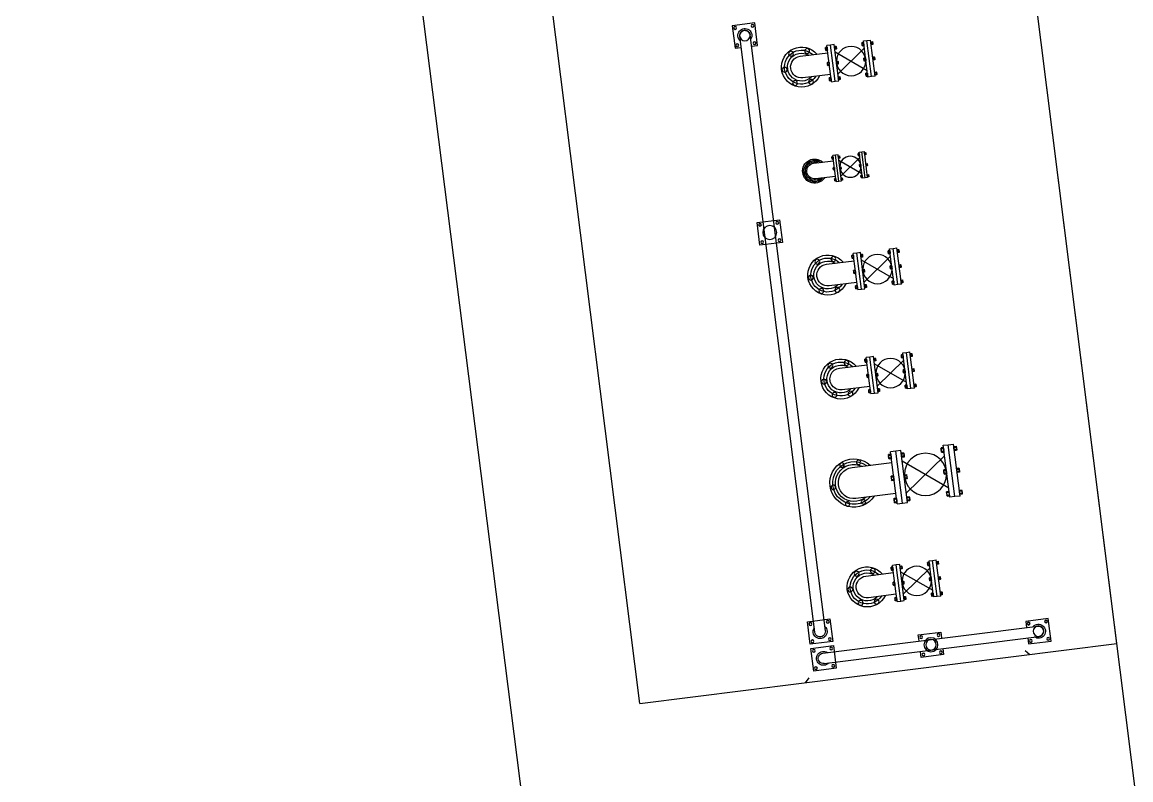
# Model space of a CAD drawing. Header units: inches. Extents: x 2621776591 to 2623670951, y 363331607 to 364354604.
# Drawn here: x 2622153964 to 2622160310, y 364131954 to 364136292 of the extents above; entities that cross this region are included whole.
import ezdxf

# ---------------------------------------------------------------- set-up
doc = ezdxf.new("R2010")
doc.units = ezdxf.units.IN
doc.header["$MEASUREMENT"] = 0
doc.linetypes.add('BORDERX2', pattern=[3.5, 1, -0.5, 1, -0.5, 0, -0.5])
doc.layers.add('CRANE', color=7, linetype='Continuous', true_color=0x7f3f7f)
for name, color, linetype in [('ISLAND', 7, 'Continuous'), ('PIER', 7, 'Continuous'), ('TEXT2', 1, 'Continuous')]:
    doc.layers.add(name, color=color, linetype=linetype)

# ---------------------------------------------------------------- blocks, each defined once
blk = doc.blocks.new('SERVICE ISLAND PLINTH')
at = {"layer": 'ISLAND'}
for p, q in [((0, 0), (0, 2.751)), ((7.3, 2.75), (0, 2.75)), ((0.0608, 2.38), (0.1908, 2.38)), ((0.0608, 2.25), (0.0608, 2.38)), ((0.1908, 2.38), (0.1908, 2.25)), ((0.0958, 1.075), (0.0958, 2.315)), ((0.1558, 1.075), (0.1558, 2.315)), ((0.025, 2.225), (0, 2.25)), ((0.0958, 2.25), (0.0608, 2.25)), ((0.1908, 2.25), (0.1558, 2.25)), ((0.9587, 1.9799), (0.9587, 1.9672)), ((0.9805, 1.9809), (0.9617, 1.9809)), ((0.9835, 1.9672), (0.9835, 1.9799)), ((1.0853, 1.98), (1.0853, 1.9673)), ((1.107, 1.981), (1.0882, 1.981)), ((1.1101, 1.9673), (1.1101, 1.98)), ((1.2116, 1.9799), (1.2116, 1.9672)), ((1.2334, 1.9809), (1.2146, 1.9809)), ((1.2364, 1.9672), (1.2364, 1.9799)), ((0.95, 1.9665), (1.25, 1.9665)), ((0.95, 1.9665), (0.95, 1.9367)), ((0.95, 1.9367), (1.25, 1.9367)), ((0.95, 1.9367), (0.95, 1.9069)), ((0.95, 1.9069), (1.25, 1.9069)), ((0.9587, 1.8934), (0.9587, 1.9061)), ((0.9835, 1.9061), (0.9835, 1.8934)), ((1.0853, 1.8934), (1.0853, 1.9061)), ((1.1101, 1.9061), (1.1101, 1.8934)), ((1.2116, 1.8934), (1.2116, 1.9061)), ((1.2364, 1.9061), (1.2364, 1.8934)), ((1.25, 1.9367), (1.25, 1.9665)), ((1.25, 1.9069), (1.25, 1.9367)), ((0.9805, 1.8924), (0.9617, 1.8924)), ((1.107, 1.8924), (1.0882, 1.8924)), ((1.2334, 1.8924), (1.2146, 1.8924)), ((0.3958, 1.7854), (0.6042, 1.7854)), ((0.3958, 1.7854), (0.3958, 1.7647)), ((0.4019, 1.7948), (0.4019, 1.7859)), ((0.417, 1.7955), (0.4039, 1.7955)), ((0.4191, 1.7859), (0.4191, 1.7948)), ((0.4898, 1.7948), (0.4898, 1.786)), ((0.5049, 1.7955), (0.4918, 1.7955)), ((0.507, 1.786), (0.507, 1.7948)), ((0.5775, 1.7948), (0.5775, 1.7859)), ((0.5926, 1.7955), (0.5796, 1.7955)), ((0.5948, 1.7859), (0.5948, 1.7948)), ((0.6042, 1.7647), (0.6042, 1.7854)), ((1.5958, 1.7854), (1.8042, 1.7854)), ((1.5958, 1.7854), (1.5958, 1.7647)), ((1.6019, 1.7948), (1.6019, 1.7859)), ((1.617, 1.7955), (1.6039, 1.7955)), ((1.6191, 1.7859), (1.6191, 1.7948)), ((1.6898, 1.7948), (1.6898, 1.786)), ((1.7049, 1.7955), (1.6918, 1.7955)), ((1.707, 1.786), (1.707, 1.7948)), ((1.7775, 1.7948), (1.7775, 1.7859)), ((1.7926, 1.7955), (1.7796, 1.7955)), ((1.7948, 1.7859), (1.7948, 1.7948)), ((1.8042, 1.7647), (1.8042, 1.7854)), ((2.1958, 1.7854), (2.4042, 1.7854)), ((2.1958, 1.7854), (2.1958, 1.7647)), ((2.2019, 1.7948), (2.2019, 1.7859)), ((2.217, 1.7955), (2.2039, 1.7955)), ((2.2191, 1.7859), (2.2191, 1.7948)), ((2.2898, 1.7948), (2.2898, 1.786)), ((2.3049, 1.7955), (2.2918, 1.7955)), ((2.307, 1.786), (2.307, 1.7948)), ((2.3775, 1.7948), (2.3775, 1.7859)), ((2.3926, 1.7955), (2.3796, 1.7955)), ((2.3948, 1.7859), (2.3948, 1.7948)), ((2.4042, 1.7647), (2.4042, 1.7854)), ((3.3958, 1.7854), (3.6042, 1.7854)), ((3.3958, 1.7854), (3.3958, 1.7647)), ((3.4019, 1.7948), (3.4019, 1.7859)), ((3.417, 1.7955), (3.4039, 1.7955)), ((3.4191, 1.7859), (3.4191, 1.7948)), ((3.4898, 1.7948), (3.4898, 1.786)), ((3.5049, 1.7955), (3.4918, 1.7955)), ((3.507, 1.786), (3.507, 1.7948)), ((3.5775, 1.7948), (3.5775, 1.7859)), ((3.5926, 1.7955), (3.5796, 1.7955)), ((3.5948, 1.7859), (3.5948, 1.7948)), ((3.6042, 1.7647), (3.6042, 1.7854)), ((0.0958, 1.76), (0.0608, 1.76)), ((0.0608, 1.76), (0.0608, 1.63)), ((0.1908, 1.76), (0.1558, 1.76)), ((0.1908, 1.63), (0.1908, 1.76)), ((0.3958, 1.7647), (0.6042, 1.7647)), ((0.3958, 1.7647), (0.3958, 1.744)), ((0.3958, 1.744), (0.6042, 1.744)), ((0.4019, 1.7347), (0.4019, 1.7435)), ((0.417, 1.734), (0.4039, 1.734)), ((0.4191, 1.7435), (0.4191, 1.7347)), ((0.4898, 1.7347), (0.4898, 1.7435)), ((0.5049, 1.734), (0.4918, 1.734)), ((0.507, 1.7435), (0.507, 1.7347)), ((0.5775, 1.7347), (0.5775, 1.7435)), ((0.5926, 1.734), (0.5796, 1.734)), ((0.5948, 1.7435), (0.5948, 1.7347)), ((0.6042, 1.744), (0.6042, 1.7647)), ((1.5958, 1.7647), (1.8042, 1.7647)), ((1.5958, 1.7647), (1.5958, 1.744)), ((1.5958, 1.744), (1.8042, 1.744)), ((1.6019, 1.7347), (1.6019, 1.7435)), ((1.617, 1.734), (1.6039, 1.734)), ((1.6191, 1.7435), (1.6191, 1.7347)), ((1.6898, 1.7347), (1.6898, 1.7435)), ((1.7049, 1.734), (1.6918, 1.734)), ((1.707, 1.7435), (1.707, 1.7347)), ((1.7775, 1.7347), (1.7775, 1.7435)), ((1.7926, 1.734), (1.7796, 1.734)), ((1.7948, 1.7435), (1.7948, 1.7347)), ((1.8042, 1.744), (1.8042, 1.7647)), ((2.1958, 1.7647), (2.4042, 1.7647)), ((2.1958, 1.7647), (2.1958, 1.744)), ((2.1958, 1.744), (2.4042, 1.744)), ((2.2019, 1.7347), (2.2019, 1.7435)), ((2.217, 1.734), (2.2039, 1.734)), ((2.2191, 1.7435), (2.2191, 1.7347)), ((2.2898, 1.7347), (2.2898, 1.7435)), ((2.3049, 1.734), (2.2918, 1.734)), ((2.307, 1.7435), (2.307, 1.7347)), ((2.3775, 1.7347), (2.3775, 1.7435)), ((2.3926, 1.734), (2.3796, 1.734)), ((2.3948, 1.7435), (2.3948, 1.7347)), ((2.4042, 1.744), (2.4042, 1.7647)), ((3.3958, 1.7647), (3.6042, 1.7647)), ((3.3958, 1.7647), (3.3958, 1.744)), ((3.3958, 1.744), (3.6042, 1.744)), ((3.4019, 1.7347), (3.4019, 1.7435)), ((3.417, 1.734), (3.4039, 1.734)), ((3.4191, 1.7435), (3.4191, 1.7347)), ((3.4898, 1.7347), (3.4898, 1.7435)), ((3.5049, 1.734), (3.4918, 1.734)), ((3.507, 1.7435), (3.507, 1.7347)), ((3.5775, 1.7347), (3.5775, 1.7435)), ((3.5926, 1.734), (3.5796, 1.734)), ((3.5948, 1.7435), (3.5948, 1.7347)), ((3.6042, 1.744), (3.6042, 1.7647)), ((0.95, 1.6638), (1.25, 1.6638)), ((0.95, 1.634), (0.95, 1.6638)), ((0.9587, 1.6772), (0.9587, 1.6645)), ((0.9805, 1.6782), (0.9617, 1.6782)), ((0.9835, 1.6645), (0.9835, 1.6772)), ((1.0853, 1.6773), (1.0853, 1.6645)), ((1.107, 1.6783), (1.0882, 1.6783)), ((1.1101, 1.6645), (1.1101, 1.6773)), ((1.2116, 1.6772), (1.2116, 1.6645)), ((1.2334, 1.6782), (1.2146, 1.6782)), ((1.2364, 1.6645), (1.2364, 1.6772)), ((1.25, 1.6638), (1.25, 1.634)), ((2.825, 1.6702), (2.975, 1.6702)), ((2.825, 1.6702), (2.825, 1.6553)), ((2.825, 1.6553), (2.975, 1.6553)), ((2.825, 1.6553), (2.825, 1.6404)), ((2.8293, 1.6769), (2.8293, 1.6706)), ((2.8402, 1.6775), (2.8308, 1.6775)), ((2.8417, 1.6706), (2.8417, 1.6769)), ((2.8926, 1.677), (2.8926, 1.6706)), ((2.9035, 1.6775), (2.8941, 1.6775)), ((2.905, 1.6706), (2.905, 1.677)), ((2.9558, 1.6769), (2.9558, 1.6706)), ((2.9667, 1.6775), (2.9573, 1.6775)), ((2.9682, 1.6706), (2.9682, 1.6769)), ((2.975, 1.6553), (2.975, 1.6702)), ((2.975, 1.6404), (2.975, 1.6553)), ((0.0608, 1.63), (0.0958, 1.63)), ((0.1558, 1.63), (0.1908, 1.63)), ((0.95, 1.634), (1.25, 1.634)), ((0.95, 1.6041), (0.95, 1.634)), ((0.95, 1.6041), (1.25, 1.6041)), ((0.9587, 1.5903), (0.9587, 1.603)), ((0.9805, 1.5893), (0.9617, 1.5893)), ((0.9835, 1.603), (0.9835, 1.5903)), ((1.0866, 1.5903), (1.0866, 1.603)), ((1.1084, 1.5893), (1.0896, 1.5893)), ((1.1115, 1.603), (1.1115, 1.5903)), ((1.2116, 1.5903), (1.2116, 1.603)), ((1.2334, 1.5893), (1.2146, 1.5893)), ((1.2364, 1.603), (1.2364, 1.5903)), ((1.25, 1.634), (1.25, 1.6041)), ((2.825, 1.6404), (2.975, 1.6404)), ((2.8293, 1.6337), (2.8293, 1.64)), ((2.8402, 1.6332), (2.8308, 1.6332)), ((2.8417, 1.64), (2.8417, 1.6337)), ((2.8926, 1.6337), (2.8926, 1.64)), ((2.9035, 1.6332), (2.8941, 1.6332)), ((2.905, 1.64), (2.905, 1.6337)), ((2.9558, 1.6337), (2.9558, 1.64)), ((2.9667, 1.6332), (2.9573, 1.6332)), ((2.9682, 1.64), (2.9682, 1.6337)), ((0.3958, 1.5752), (0.6042, 1.5752)), ((0.3958, 1.5545), (0.3958, 1.5752)), ((0.3958, 1.5545), (0.6042, 1.5545)), ((0.3958, 1.5338), (0.3958, 1.5545)), ((0.3958, 1.5338), (0.6042, 1.5338)), ((0.4019, 1.5846), (0.4019, 1.5757)), ((0.4019, 1.5242), (0.4019, 1.533)), ((0.417, 1.5853), (0.4039, 1.5853)), ((0.417, 1.5235), (0.4039, 1.5235)), ((0.4191, 1.5757), (0.4191, 1.5846)), ((0.4191, 1.533), (0.4191, 1.5242)), ((0.4898, 1.5846), (0.4898, 1.5758)), ((0.4907, 1.5242), (0.4907, 1.533)), ((0.5049, 1.5853), (0.4918, 1.5853)), ((0.5058, 1.5235), (0.4928, 1.5235)), ((0.507, 1.5758), (0.507, 1.5846)), ((0.508, 1.533), (0.508, 1.5242)), ((0.5775, 1.5846), (0.5775, 1.5757)), ((0.5775, 1.5242), (0.5775, 1.533)), ((0.5926, 1.5853), (0.5796, 1.5853)), ((0.5926, 1.5235), (0.5796, 1.5235)), ((0.5948, 1.5757), (0.5948, 1.5846)), ((0.5948, 1.533), (0.5948, 1.5242)), ((0.6042, 1.5752), (0.6042, 1.5545)), ((0.6042, 1.5545), (0.6042, 1.5338)), ((1.5958, 1.5752), (1.8042, 1.5752)), ((1.5958, 1.5545), (1.5958, 1.5752)), ((1.5958, 1.5545), (1.8042, 1.5545)), ((1.5958, 1.5338), (1.5958, 1.5545)), ((1.5958, 1.5338), (1.8042, 1.5338)), ((1.6019, 1.5846), (1.6019, 1.5757)), ((1.6019, 1.5242), (1.6019, 1.533)), ((1.617, 1.5853), (1.6039, 1.5853)), ((1.617, 1.5235), (1.6039, 1.5235)), ((1.6191, 1.5757), (1.6191, 1.5846)), ((1.6191, 1.533), (1.6191, 1.5242)), ((1.6898, 1.5846), (1.6898, 1.5758)), ((1.6907, 1.5242), (1.6907, 1.533)), ((1.7049, 1.5853), (1.6918, 1.5853)), ((1.7058, 1.5235), (1.6928, 1.5235)), ((1.707, 1.5758), (1.707, 1.5846)), ((1.708, 1.533), (1.708, 1.5242)), ((1.7775, 1.5846), (1.7775, 1.5757)), ((1.7775, 1.5242), (1.7775, 1.533)), ((1.7926, 1.5853), (1.7796, 1.5853)), ((1.7926, 1.5235), (1.7796, 1.5235)), ((1.7948, 1.5757), (1.7948, 1.5846)), ((1.7948, 1.533), (1.7948, 1.5242)), ((1.8042, 1.5752), (1.8042, 1.5545)), ((1.8042, 1.5545), (1.8042, 1.5338)), ((2.1958, 1.5752), (2.4042, 1.5752)), ((2.1958, 1.5545), (2.1958, 1.5752)), ((2.1958, 1.5545), (2.4042, 1.5545)), ((2.1958, 1.5338), (2.1958, 1.5545)), ((2.1958, 1.5338), (2.4042, 1.5338)), ((2.2019, 1.5846), (2.2019, 1.5757)), ((2.2019, 1.5242), (2.2019, 1.533)), ((2.217, 1.5853), (2.2039, 1.5853)), ((2.217, 1.5235), (2.2039, 1.5235)), ((2.2191, 1.5757), (2.2191, 1.5846)), ((2.2191, 1.533), (2.2191, 1.5242)), ((2.2898, 1.5846), (2.2898, 1.5758)), ((2.2907, 1.5242), (2.2907, 1.533)), ((2.3049, 1.5853), (2.2918, 1.5853)), ((2.3058, 1.5235), (2.2928, 1.5235)), ((2.307, 1.5758), (2.307, 1.5846)), ((2.308, 1.533), (2.308, 1.5242)), ((2.3775, 1.5846), (2.3775, 1.5757)), ((2.3775, 1.5242), (2.3775, 1.533)), ((2.3926, 1.5853), (2.3796, 1.5853)), ((2.3926, 1.5235), (2.3796, 1.5235)), ((2.3948, 1.5757), (2.3948, 1.5846)), ((2.3948, 1.533), (2.3948, 1.5242)), ((2.4042, 1.5752), (2.4042, 1.5545)), ((2.4042, 1.5545), (2.4042, 1.5338)), ((2.8293, 1.5256), (2.8293, 1.5192)), ((2.8402, 1.5261), (2.8308, 1.5261)), ((2.8417, 1.5192), (2.8417, 1.5256)), ((2.8926, 1.5256), (2.8926, 1.5193)), ((2.9035, 1.5261), (2.8941, 1.5261)), ((2.905, 1.5193), (2.905, 1.5256)), ((2.9558, 1.5256), (2.9558, 1.5192)), ((2.9667, 1.5261), (2.9573, 1.5261)), ((2.9682, 1.5192), (2.9682, 1.5256)), ((3.3958, 1.5752), (3.6042, 1.5752)), ((3.3958, 1.5545), (3.3958, 1.5752)), ((3.3958, 1.5545), (3.6042, 1.5545)), ((3.3958, 1.5338), (3.3958, 1.5545)), ((3.3958, 1.5338), (3.6042, 1.5338)), ((3.4019, 1.5846), (3.4019, 1.5757)), ((3.4019, 1.5242), (3.4019, 1.533)), ((3.417, 1.5853), (3.4039, 1.5853)), ((3.417, 1.5235), (3.4039, 1.5235)), ((3.4191, 1.5757), (3.4191, 1.5846)), ((3.4191, 1.533), (3.4191, 1.5242)), ((3.4898, 1.5846), (3.4898, 1.5758)), ((3.4907, 1.5242), (3.4907, 1.533)), ((3.5049, 1.5853), (3.4918, 1.5853)), ((3.5058, 1.5235), (3.4928, 1.5235)), ((3.507, 1.5758), (3.507, 1.5846)), ((3.508, 1.533), (3.508, 1.5242)), ((3.5775, 1.5846), (3.5775, 1.5757)), ((3.5775, 1.5242), (3.5775, 1.533)), ((3.5926, 1.5853), (3.5796, 1.5853)), ((3.5926, 1.5235), (3.5796, 1.5235)), ((3.5948, 1.5757), (3.5948, 1.5846)), ((3.5948, 1.533), (3.5948, 1.5242)), ((3.6042, 1.5752), (3.6042, 1.5545)), ((3.6042, 1.5545), (3.6042, 1.5338)), ((2.825, 1.5189), (2.975, 1.5189)), ((2.825, 1.504), (2.825, 1.5189)), ((2.825, 1.504), (2.975, 1.504)), ((2.825, 1.489), (2.825, 1.504)), ((2.825, 1.489), (2.975, 1.489)), ((2.8293, 1.4821), (2.8293, 1.4885)), ((2.8402, 1.4816), (2.8308, 1.4816)), ((2.8417, 1.4885), (2.8417, 1.4821)), ((2.8933, 1.4821), (2.8933, 1.4885)), ((2.9042, 1.4816), (2.8948, 1.4816)), ((2.9057, 1.4885), (2.9057, 1.4821)), ((2.9558, 1.4821), (2.9558, 1.4885)), ((2.9667, 1.4816), (2.9573, 1.4816)), ((2.9682, 1.4885), (2.9682, 1.4821)), ((2.975, 1.5189), (2.975, 1.504)), ((2.975, 1.504), (2.975, 1.489)), ((0.1908, 1.14), (0.0608, 1.14)), ((0.0608, 1.14), (0.0608, 1.01)), ((0.1908, 1.01), (0.1908, 1.14)), ((0.215, 1.14), (0.215, 1.01)), ((0.345, 1.14), (0.215, 1.14)), ((0.28, 1.105), (3.72, 1.105)), ((0.345, 1.01), (0.345, 1.14)), ((2.5183, 1.14), (2.5183, 1.01)), ((2.6483, 1.14), (2.5183, 1.14)), ((2.6483, 1.01), (2.6483, 1.14)), ((3.655, 1.105), (3.655, 1.14)), ((3.655, 1.14), (3.785, 1.14)), ((3.785, 1.14), (3.785, 1.01)), ((0.28, 1.045), (3.72, 1.045)), ((3.655, 1.01), (3.655, 1.045)), ((0.025, 0.9777), (0, 0.9527)), ((0.0608, 1.01), (0.1908, 1.01)), ((0.215, 1.01), (0.345, 1.01)), ((2.5183, 1.01), (2.6483, 1.01)), ((3.785, 1.01), (3.655, 1.01)), ((0, 0), (5.15, 0))]:
    blk.add_line(p, q, dxfattribs=at)
for points in [[(0.9646, 1.9799), (0.9646, 1.9672)], [(0.9774, 1.9672), (0.9774, 1.9799)], [(1.0912, 1.98), (1.0912, 1.9673)], [(1.104, 1.9673), (1.104, 1.98)], [(1.2176, 1.9799), (1.2176, 1.9672)], [(1.2304, 1.9672), (1.2304, 1.9799)], [(0.9646, 1.8934), (0.9646, 1.9061)], [(0.9774, 1.9061), (0.9774, 1.8934)], [(1.1903, 1.6636), (1.0053, 1.9082)], [(1.189, 1.9068), (1.0053, 1.6636)], [(1.0912, 1.8934), (1.0912, 1.9061)], [(1.104, 1.9061), (1.104, 1.8934)], [(1.2176, 1.8934), (1.2176, 1.9061)], [(1.2304, 1.9061), (1.2304, 1.8934)], [(0.406, 1.7948), (0.406, 1.7859)], [(0.4149, 1.7859), (0.4149, 1.7948)], [(0.4939, 1.7948), (0.4939, 1.786)], [(0.5028, 1.786), (0.5028, 1.7948)], [(0.5817, 1.7948), (0.5817, 1.7859)], [(0.5905, 1.7859), (0.5905, 1.7948)], [(1.606, 1.7948), (1.606, 1.7859)], [(1.6149, 1.7859), (1.6149, 1.7948)], [(1.6939, 1.7948), (1.6939, 1.786)], [(1.7028, 1.786), (1.7028, 1.7948)], [(1.7817, 1.7948), (1.7817, 1.7859)], [(1.7905, 1.7859), (1.7905, 1.7948)], [(2.206, 1.7948), (2.206, 1.7859)], [(2.2149, 1.7859), (2.2149, 1.7948)], [(2.2939, 1.7948), (2.2939, 1.786)], [(2.3028, 1.786), (2.3028, 1.7948)], [(2.3817, 1.7948), (2.3817, 1.7859)], [(2.3905, 1.7859), (2.3905, 1.7948)], [(3.406, 1.7948), (3.406, 1.7859)], [(3.4149, 1.7859), (3.4149, 1.7948)], [(3.4939, 1.7948), (3.4939, 1.786)], [(3.5028, 1.786), (3.5028, 1.7948)], [(3.5817, 1.7948), (3.5817, 1.7859)], [(3.5905, 1.7859), (3.5905, 1.7948)], [(0.406, 1.7347), (0.406, 1.7435)], [(0.4149, 1.7435), (0.4149, 1.7347)], [(0.5627, 1.5751), (0.4342, 1.7449)], [(0.5618, 1.744), (0.4342, 1.5751)], [(0.4939, 1.7347), (0.4939, 1.7435)], [(0.5028, 1.7435), (0.5028, 1.7347)], [(0.5817, 1.7347), (0.5817, 1.7435)], [(0.5905, 1.7435), (0.5905, 1.7347)], [(1.606, 1.7347), (1.606, 1.7435)], [(1.6149, 1.7435), (1.6149, 1.7347)], [(1.7627, 1.5751), (1.6342, 1.7449)], [(1.7618, 1.744), (1.6342, 1.5751)], [(1.6939, 1.7347), (1.6939, 1.7435)], [(1.7028, 1.7435), (1.7028, 1.7347)], [(1.7817, 1.7347), (1.7817, 1.7435)], [(1.7905, 1.7435), (1.7905, 1.7347)], [(2.206, 1.7347), (2.206, 1.7435)], [(2.2149, 1.7435), (2.2149, 1.7347)], [(2.3627, 1.5751), (2.2342, 1.7449)], [(2.3618, 1.744), (2.2342, 1.5751)], [(2.2939, 1.7347), (2.2939, 1.7435)], [(2.3028, 1.7435), (2.3028, 1.7347)], [(2.3817, 1.7347), (2.3817, 1.7435)], [(2.3905, 1.7435), (2.3905, 1.7347)], [(3.406, 1.7347), (3.406, 1.7435)], [(3.4149, 1.7435), (3.4149, 1.7347)], [(3.5627, 1.5751), (3.4342, 1.7449)], [(3.5618, 1.744), (3.4342, 1.5751)], [(3.4939, 1.7347), (3.4939, 1.7435)], [(3.5028, 1.7435), (3.5028, 1.7347)], [(3.5817, 1.7347), (3.5817, 1.7435)], [(3.5905, 1.7435), (3.5905, 1.7347)], [(0.9646, 1.6772), (0.9646, 1.6645)], [(0.9774, 1.6645), (0.9774, 1.6772)], [(1.0912, 1.6773), (1.0912, 1.6645)], [(1.104, 1.6645), (1.104, 1.6773)], [(1.2176, 1.6772), (1.2176, 1.6645)], [(1.2304, 1.6645), (1.2304, 1.6772)], [(2.8323, 1.6769), (2.8323, 1.6706)], [(2.8387, 1.6706), (2.8387, 1.6769)], [(2.8956, 1.677), (2.8956, 1.6706)], [(2.902, 1.6706), (2.902, 1.677)], [(2.9588, 1.6769), (2.9588, 1.6706)], [(2.9652, 1.6706), (2.9652, 1.6769)], [(0.9646, 1.5903), (0.9646, 1.603)], [(0.9774, 1.603), (0.9774, 1.5903)], [(1.0926, 1.5903), (1.0926, 1.603)], [(1.1054, 1.603), (1.1054, 1.5903)], [(1.2176, 1.5903), (1.2176, 1.603)], [(1.2304, 1.603), (1.2304, 1.5903)], [(2.8323, 1.6337), (2.8323, 1.64)], [(2.8387, 1.64), (2.8387, 1.6337)], [(2.9452, 1.5188), (2.8526, 1.6411)], [(2.9445, 1.6404), (2.8526, 1.5188)], [(2.8956, 1.6337), (2.8956, 1.64)], [(2.902, 1.64), (2.902, 1.6337)], [(2.9588, 1.6337), (2.9588, 1.64)], [(2.9652, 1.64), (2.9652, 1.6337)], [(0.406, 1.5846), (0.406, 1.5757)], [(0.406, 1.5242), (0.406, 1.533)], [(0.4149, 1.5757), (0.4149, 1.5846)], [(0.4149, 1.533), (0.4149, 1.5242)], [(0.4939, 1.5846), (0.4939, 1.5758)], [(0.4949, 1.5242), (0.4949, 1.533)], [(0.5028, 1.5758), (0.5028, 1.5846)], [(0.5037, 1.533), (0.5037, 1.5242)], [(0.5817, 1.5846), (0.5817, 1.5757)], [(0.5817, 1.5242), (0.5817, 1.533)], [(0.5905, 1.5757), (0.5905, 1.5846)], [(0.5905, 1.533), (0.5905, 1.5242)], [(1.606, 1.5846), (1.606, 1.5757)], [(1.606, 1.5242), (1.606, 1.533)], [(1.6149, 1.5757), (1.6149, 1.5846)], [(1.6149, 1.533), (1.6149, 1.5242)], [(1.6939, 1.5846), (1.6939, 1.5758)], [(1.6949, 1.5242), (1.6949, 1.533)], [(1.7028, 1.5758), (1.7028, 1.5846)], [(1.7037, 1.533), (1.7037, 1.5242)], [(1.7817, 1.5846), (1.7817, 1.5757)], [(1.7817, 1.5242), (1.7817, 1.533)], [(1.7905, 1.5757), (1.7905, 1.5846)], [(1.7905, 1.533), (1.7905, 1.5242)], [(2.206, 1.5846), (2.206, 1.5757)], [(2.206, 1.5242), (2.206, 1.533)], [(2.2149, 1.5757), (2.2149, 1.5846)], [(2.2149, 1.533), (2.2149, 1.5242)], [(2.2939, 1.5846), (2.2939, 1.5758)], [(2.2949, 1.5242), (2.2949, 1.533)], [(2.3028, 1.5758), (2.3028, 1.5846)], [(2.3037, 1.533), (2.3037, 1.5242)], [(2.3817, 1.5846), (2.3817, 1.5757)], [(2.3817, 1.5242), (2.3817, 1.533)], [(2.3905, 1.5757), (2.3905, 1.5846)], [(2.3905, 1.533), (2.3905, 1.5242)], [(2.8323, 1.5256), (2.8323, 1.5192)], [(2.8387, 1.5192), (2.8387, 1.5256)], [(2.8956, 1.5256), (2.8956, 1.5193)], [(2.902, 1.5193), (2.902, 1.5256)], [(2.9588, 1.5256), (2.9588, 1.5192)], [(2.9652, 1.5192), (2.9652, 1.5256)], [(3.406, 1.5846), (3.406, 1.5757)], [(3.406, 1.5242), (3.406, 1.533)], [(3.4149, 1.5757), (3.4149, 1.5846)], [(3.4149, 1.533), (3.4149, 1.5242)], [(3.4939, 1.5846), (3.4939, 1.5758)], [(3.4949, 1.5242), (3.4949, 1.533)], [(3.5028, 1.5758), (3.5028, 1.5846)], [(3.5037, 1.533), (3.5037, 1.5242)], [(3.5817, 1.5846), (3.5817, 1.5757)], [(3.5817, 1.5242), (3.5817, 1.533)], [(3.5905, 1.5757), (3.5905, 1.5846)], [(3.5905, 1.533), (3.5905, 1.5242)], [(2.8323, 1.4821), (2.8323, 1.4885)], [(2.8387, 1.4885), (2.8387, 1.4821)], [(2.8963, 1.4821), (2.8963, 1.4885)], [(2.9027, 1.4885), (2.9027, 1.4821)], [(2.9588, 1.4821), (2.9588, 1.4885)], [(2.9652, 1.4885), (2.9652, 1.4821)]]:
    blk.add_lwpolyline(points, dxfattribs=at)
for points in [[(1.01, 1.6041), (1.01, 1.374, 1), (1.19, 1.374), (1.19, 1.6041)], [(0.4375, 1.5338), (0.4375, 1.374, 1), (0.5625, 1.374), (0.5625, 1.5338)], [(1.6375, 1.5338), (1.6375, 1.374, 1), (1.7625, 1.374), (1.7625, 1.5338)], [(2.2375, 1.5338), (2.2375, 1.374, 1), (2.3625, 1.374), (2.3625, 1.5338)], [(3.4375, 1.5338), (3.4375, 1.374, 1), (3.5625, 1.374), (3.5625, 1.5338)], [(2.855, 1.489), (2.855, 1.374, 1), (2.945, 1.374), (2.945, 1.489)]]:
    blk.add_lwpolyline(points, format="xyb", dxfattribs=at)
for centre, radius in [((0.0758, 2.365), 0.008), ((0.1758, 2.365), 0.008), ((0.1258, 2.315), 0.03), ((0.0758, 2.265), 0.008), ((0.1758, 2.265), 0.008), ((1.0977, 1.786), 0.1208), ((0.0758, 1.745), 0.008), ((0.1258, 1.695), 0.04), ((0.1258, 1.695), 0.03), ((0.1758, 1.745), 0.008), ((0.4984, 1.6601), 0.0839), ((1.6984, 1.6601), 0.0839), ((2.2984, 1.6601), 0.0839), ((3.4984, 1.6601), 0.0839), ((0.0758, 1.645), 0.008), ((0.1758, 1.645), 0.008), ((2.8989, 1.58), 0.0604), ((0.4095, 1.4176), 0.0139), ((0.5871, 1.4176), 0.0139), ((0.9855, 1.4145), 0.0128), ((1.2143, 1.4148), 0.0128), ((1.6095, 1.4176), 0.0139), ((1.7871, 1.4176), 0.0139), ((2.2095, 1.4176), 0.0139), ((2.3871, 1.4176), 0.0139), ((2.8428, 1.3941), 0.00642), ((2.9574, 1.3942), 0.00642), ((3.4095, 1.4176), 0.0139), ((3.5871, 1.4176), 0.0139), ((0.4144, 1.326), 0.0139), ((0.5835, 1.3238), 0.0139), ((0.9855, 1.3225), 0.0128), ((1.6144, 1.326), 0.0139), ((1.7835, 1.3238), 0.0139), ((2.2144, 1.326), 0.0139), ((2.3835, 1.3238), 0.0139), ((2.8435, 1.3484), 0.00642), ((2.9544, 1.346), 0.00642), ((3.4144, 1.326), 0.0139), ((3.5835, 1.3238), 0.0139), ((0.4972, 1.2762), 0.0139), ((1.2101, 1.3188), 0.0128), ((1.6972, 1.2762), 0.0139), ((2.2972, 1.2762), 0.0139), ((2.8972, 1.3139), 0.00642), ((3.4972, 1.2762), 0.0139), ((1.0901, 1.2531), 0.0128), ((0.0758, 1.125), 0.008), ((0.1758, 1.125), 0.008), ((0.23, 1.125), 0.008), ((0.33, 1.125), 0.008), ((2.5333, 1.125), 0.008), ((2.5833, 1.075), 0.04), ((2.6333, 1.125), 0.008), ((3.67, 1.125), 0.008), ((3.72, 1.075), 0.03), ((3.77, 1.125), 0.008), ((0.0758, 1.025), 0.008), ((0.1758, 1.025), 0.008), ((0.23, 1.025), 0.008), ((0.33, 1.025), 0.008), ((2.5333, 1.025), 0.008), ((2.6333, 1.025), 0.008), ((3.67, 1.025), 0.008), ((3.77, 1.025), 0.008)]:
    blk.add_circle(centre, radius, dxfattribs=at)
for centre, radius, start, end in [((0.1258, 2.315), 0.04, 318.59038, 221.40962), ((0.1258, 2.315), 0.03, 359.99981, 180), ((0.9617, 1.976), 0.00489, 52.5882, 127.4118), ((0.971, 1.9612), 0.0197, 71.12828, 108.87172), ((0.9805, 1.9759), 0.00509, 53.27742, 126.72258), ((1.0882, 1.9761), 0.00489, 52.5882, 127.4118), ((1.0976, 1.9613), 0.0197, 71.12828, 108.87172), ((1.107, 1.9759), 0.00509, 53.27742, 126.72258), ((1.2146, 1.976), 0.00489, 52.5882, 127.4118), ((1.224, 1.9612), 0.0197, 71.12828, 108.87172), ((1.2334, 1.9759), 0.00509, 53.27742, 126.72258), ((0.9617, 1.9711), 0.00489, 232.5882, 307.4118), ((0.9617, 1.9022), 0.00489, 52.5882, 127.4118), ((0.971, 1.9859), 0.0197, 251.12828, 288.87172), ((0.971, 1.8874), 0.0197, 71.12828, 108.87172), ((0.9805, 1.9713), 0.00509, 233.27742, 306.72258), ((0.9805, 1.902), 0.00509, 53.27742, 126.72258), ((1.0882, 1.9711), 0.00489, 232.5882, 307.4118), ((1.0882, 1.9022), 0.00489, 52.5882, 127.4118), ((1.0976, 1.9859), 0.0197, 251.12828, 288.87172), ((1.0976, 1.8874), 0.0197, 71.12828, 108.87172), ((1.107, 1.9713), 0.00509, 233.27742, 306.72258), ((1.107, 1.902), 0.00509, 53.27742, 126.72258), ((1.2146, 1.9711), 0.00489, 232.5882, 307.4118), ((1.2146, 1.9022), 0.00489, 52.5882, 127.4118), ((1.224, 1.9859), 0.0197, 251.12828, 288.87172), ((1.224, 1.8874), 0.0197, 71.12828, 108.87172), ((1.2334, 1.9713), 0.00509, 233.27742, 306.72258), ((1.2334, 1.902), 0.00509, 53.27742, 126.72258), ((0.9617, 1.8973), 0.00489, 232.5882, 307.4118), ((0.971, 1.9121), 0.0197, 251.12828, 288.87172), ((0.9805, 1.8975), 0.00509, 233.27742, 306.72258), ((1.0882, 1.8973), 0.00489, 232.5882, 307.4118), ((1.0976, 1.9121), 0.0197, 251.12828, 288.87172), ((1.107, 1.8975), 0.00509, 233.27742, 306.72258), ((1.2146, 1.8973), 0.00489, 232.5882, 307.4118), ((1.224, 1.9121), 0.0197, 251.12828, 288.87172), ((1.2334, 1.8975), 0.00509, 233.27742, 306.72258), ((0.4039, 1.7921), 0.0034, 52.5882, 127.4118), ((0.4039, 1.7886), 0.0034, 232.5882, 307.4118), ((0.4104, 1.7818), 0.0137, 71.12828, 108.87172), ((0.4104, 1.7989), 0.0137, 251.12828, 288.87172), ((0.417, 1.7919), 0.00353, 53.27742, 126.72258), ((0.417, 1.7888), 0.00353, 233.27742, 306.72258), ((0.4918, 1.7921), 0.0034, 52.5882, 127.4118), ((0.4918, 1.7887), 0.0034, 232.5882, 307.4118), ((0.4983, 1.7818), 0.0137, 71.12828, 108.87172), ((0.4983, 1.799), 0.0137, 251.12828, 288.87172), ((0.5049, 1.792), 0.00353, 53.27742, 126.72258), ((0.5049, 1.7888), 0.00353, 233.27742, 306.72258), ((0.5796, 1.7921), 0.0034, 52.5882, 127.4118), ((0.5796, 1.7886), 0.0034, 232.5882, 307.4118), ((0.5861, 1.7818), 0.0137, 71.12828, 108.87172), ((0.5861, 1.7989), 0.0137, 251.12828, 288.87172), ((0.5926, 1.7919), 0.00353, 53.27742, 126.72258), ((0.5926, 1.7888), 0.00353, 233.27742, 306.72258), ((1.6039, 1.7921), 0.0034, 52.5882, 127.4118), ((1.6039, 1.7886), 0.0034, 232.5882, 307.4118), ((1.6104, 1.7818), 0.0137, 71.12828, 108.87172), ((1.6104, 1.7989), 0.0137, 251.12828, 288.87172), ((1.617, 1.7919), 0.00353, 53.27742, 126.72258), ((1.617, 1.7888), 0.00353, 233.27742, 306.72258), ((1.6918, 1.7921), 0.0034, 52.5882, 127.4118), ((1.6918, 1.7887), 0.0034, 232.5882, 307.4118), ((1.6983, 1.7818), 0.0137, 71.12828, 108.87172), ((1.6983, 1.799), 0.0137, 251.12828, 288.87172), ((1.7049, 1.792), 0.00353, 53.27742, 126.72258), ((1.7049, 1.7888), 0.00353, 233.27742, 306.72258), ((1.7796, 1.7921), 0.0034, 52.5882, 127.4118), ((1.7796, 1.7886), 0.0034, 232.5882, 307.4118), ((1.7861, 1.7818), 0.0137, 71.12828, 108.87172), ((1.7861, 1.7989), 0.0137, 251.12828, 288.87172), ((1.7926, 1.7919), 0.00353, 53.27742, 126.72258), ((1.7926, 1.7888), 0.00353, 233.27742, 306.72258), ((2.2039, 1.7921), 0.0034, 52.5882, 127.4118), ((2.2039, 1.7886), 0.0034, 232.5882, 307.4118), ((2.2104, 1.7818), 0.0137, 71.12828, 108.87172), ((2.2104, 1.7989), 0.0137, 251.12828, 288.87172), ((2.217, 1.7919), 0.00353, 53.27742, 126.72258), ((2.217, 1.7888), 0.00353, 233.27742, 306.72258), ((2.2918, 1.7921), 0.0034, 52.5882, 127.4118), ((2.2918, 1.7887), 0.0034, 232.5882, 307.4118), ((2.2983, 1.7818), 0.0137, 71.12828, 108.87172), ((2.2983, 1.799), 0.0137, 251.12828, 288.87172), ((2.3049, 1.792), 0.00353, 53.27742, 126.72258), ((2.3049, 1.7888), 0.00353, 233.27742, 306.72258), ((2.3796, 1.7921), 0.0034, 52.5882, 127.4118), ((2.3796, 1.7886), 0.0034, 232.5882, 307.4118), ((2.3861, 1.7818), 0.0137, 71.12828, 108.87172), ((2.3861, 1.7989), 0.0137, 251.12828, 288.87172), ((2.3926, 1.7919), 0.00353, 53.27742, 126.72258), ((2.3926, 1.7888), 0.00353, 233.27742, 306.72258), ((3.4039, 1.7921), 0.0034, 52.5882, 127.4118), ((3.4039, 1.7886), 0.0034, 232.5882, 307.4118), ((3.4104, 1.7818), 0.0137, 71.12828, 108.87172), ((3.4104, 1.7989), 0.0137, 251.12828, 288.87172), ((3.417, 1.7919), 0.00353, 53.27742, 126.72258), ((3.417, 1.7888), 0.00353, 233.27742, 306.72258), ((3.4918, 1.7921), 0.0034, 52.5882, 127.4118), ((3.4918, 1.7887), 0.0034, 232.5882, 307.4118), ((3.4983, 1.7818), 0.0137, 71.12828, 108.87172), ((3.4983, 1.799), 0.0137, 251.12828, 288.87172), ((3.5049, 1.792), 0.00353, 53.27742, 126.72258), ((3.5049, 1.7888), 0.00353, 233.27742, 306.72258), ((3.5796, 1.7921), 0.0034, 52.5882, 127.4118), ((3.5796, 1.7886), 0.0034, 232.5882, 307.4118), ((3.5861, 1.7818), 0.0137, 71.12828, 108.87172), ((3.5861, 1.7989), 0.0137, 251.12828, 288.87172), ((3.5926, 1.7919), 0.00353, 53.27742, 126.72258), ((3.5926, 1.7888), 0.00353, 233.27742, 306.72258), ((0.4039, 1.7408), 0.0034, 52.5882, 127.4118), ((0.4039, 1.7374), 0.0034, 232.5882, 307.4118), ((0.4104, 1.7305), 0.0137, 71.12828, 108.87172), ((0.4104, 1.7477), 0.0137, 251.12828, 288.87172), ((0.417, 1.7407), 0.00353, 53.27742, 126.72258), ((0.417, 1.7375), 0.00353, 233.27742, 306.72258), ((0.4918, 1.7408), 0.0034, 52.5882, 127.4118), ((0.4918, 1.7374), 0.0034, 232.5882, 307.4118), ((0.4983, 1.7305), 0.0137, 71.12828, 108.87172), ((0.4983, 1.7476), 0.0137, 251.12828, 288.87172), ((0.5049, 1.7407), 0.00353, 53.27742, 126.72258), ((0.5049, 1.7375), 0.00353, 233.27742, 306.72258), ((0.5796, 1.7408), 0.0034, 52.5882, 127.4118), ((0.5796, 1.7374), 0.0034, 232.5882, 307.4118), ((0.5861, 1.7305), 0.0137, 71.12828, 108.87172), ((0.5861, 1.7477), 0.0137, 251.12828, 288.87172), ((0.5926, 1.7407), 0.00353, 53.27742, 126.72258), ((0.5926, 1.7375), 0.00353, 233.27742, 306.72258), ((1.6039, 1.7408), 0.0034, 52.5882, 127.4118), ((1.6039, 1.7374), 0.0034, 232.5882, 307.4118), ((1.6104, 1.7305), 0.0137, 71.12828, 108.87172), ((1.6104, 1.7477), 0.0137, 251.12828, 288.87172), ((1.617, 1.7407), 0.00353, 53.27742, 126.72258), ((1.617, 1.7375), 0.00353, 233.27742, 306.72258), ((1.6918, 1.7408), 0.0034, 52.5882, 127.4118), ((1.6918, 1.7374), 0.0034, 232.5882, 307.4118), ((1.6983, 1.7305), 0.0137, 71.12828, 108.87172), ((1.6983, 1.7476), 0.0137, 251.12828, 288.87172), ((1.7049, 1.7407), 0.00353, 53.27742, 126.72258), ((1.7049, 1.7375), 0.00353, 233.27742, 306.72258), ((1.7796, 1.7408), 0.0034, 52.5882, 127.4118), ((1.7796, 1.7374), 0.0034, 232.5882, 307.4118), ((1.7861, 1.7305), 0.0137, 71.12828, 108.87172), ((1.7861, 1.7477), 0.0137, 251.12828, 288.87172), ((1.7926, 1.7407), 0.00353, 53.27742, 126.72258), ((1.7926, 1.7375), 0.00353, 233.27742, 306.72258), ((2.2039, 1.7408), 0.0034, 52.5882, 127.4118), ((2.2039, 1.7374), 0.0034, 232.5882, 307.4118), ((2.2104, 1.7305), 0.0137, 71.12828, 108.87172), ((2.2104, 1.7477), 0.0137, 251.12828, 288.87172), ((2.217, 1.7407), 0.00353, 53.27742, 126.72258), ((2.217, 1.7375), 0.00353, 233.27742, 306.72258), ((2.2918, 1.7408), 0.0034, 52.5882, 127.4118), ((2.2918, 1.7374), 0.0034, 232.5882, 307.4118), ((2.2983, 1.7305), 0.0137, 71.12828, 108.87172), ((2.2983, 1.7476), 0.0137, 251.12828, 288.87172), ((2.3049, 1.7407), 0.00353, 53.27742, 126.72258), ((2.3049, 1.7375), 0.00353, 233.27742, 306.72258), ((2.3796, 1.7408), 0.0034, 52.5882, 127.4118), ((2.3796, 1.7374), 0.0034, 232.5882, 307.4118), ((2.3861, 1.7305), 0.0137, 71.12828, 108.87172), ((2.3861, 1.7477), 0.0137, 251.12828, 288.87172), ((2.3926, 1.7407), 0.00353, 53.27742, 126.72258), ((2.3926, 1.7375), 0.00353, 233.27742, 306.72258), ((3.4039, 1.7408), 0.0034, 52.5882, 127.4118), ((3.4039, 1.7374), 0.0034, 232.5882, 307.4118), ((3.4104, 1.7305), 0.0137, 71.12828, 108.87172), ((3.4104, 1.7477), 0.0137, 251.12828, 288.87172), ((3.417, 1.7407), 0.00353, 53.27742, 126.72258), ((3.417, 1.7375), 0.00353, 233.27742, 306.72258), ((3.4918, 1.7408), 0.0034, 52.5882, 127.4118), ((3.4918, 1.7374), 0.0034, 232.5882, 307.4118), ((3.4983, 1.7305), 0.0137, 71.12828, 108.87172), ((3.4983, 1.7476), 0.0137, 251.12828, 288.87172), ((3.5049, 1.7407), 0.00353, 53.27742, 126.72258), ((3.5049, 1.7375), 0.00353, 233.27742, 306.72258), ((3.5796, 1.7408), 0.0034, 52.5882, 127.4118), ((3.5796, 1.7374), 0.0034, 232.5882, 307.4118), ((3.5861, 1.7305), 0.0137, 71.12828, 108.87172), ((3.5861, 1.7477), 0.0137, 251.12828, 288.87172), ((3.5926, 1.7407), 0.00353, 53.27742, 126.72258), ((3.5926, 1.7375), 0.00353, 233.27742, 306.72258), ((0.9617, 1.6733), 0.00489, 52.5882, 127.4118), ((0.9617, 1.6684), 0.00489, 232.5882, 307.4118), ((0.971, 1.6585), 0.0197, 71.12828, 108.87172), ((0.971, 1.6832), 0.0197, 251.12828, 288.87172), ((0.9805, 1.6731), 0.00509, 53.27742, 126.72258), ((0.9805, 1.6686), 0.00509, 233.27742, 306.72258), ((1.0882, 1.6734), 0.00489, 52.5882, 127.4118), ((1.0882, 1.6684), 0.00489, 232.5882, 307.4118), ((1.0976, 1.6586), 0.0197, 71.12828, 108.87172), ((1.0976, 1.6832), 0.0197, 251.12828, 288.87172), ((1.107, 1.6732), 0.00509, 53.27742, 126.72258), ((1.107, 1.6686), 0.00509, 233.27742, 306.72258), ((1.2146, 1.6733), 0.00489, 52.5882, 127.4118), ((1.2146, 1.6684), 0.00489, 232.5882, 307.4118), ((1.224, 1.6585), 0.0197, 71.12828, 108.87172), ((1.224, 1.6832), 0.0197, 251.12828, 288.87172), ((1.2334, 1.6731), 0.00509, 53.27742, 126.72258), ((1.2334, 1.6686), 0.00509, 233.27742, 306.72258), ((2.8308, 1.675), 0.00245, 52.5882, 127.4118), ((2.8308, 1.6725), 0.00245, 232.5882, 307.4118), ((2.8355, 1.6676), 0.00987, 71.12828, 108.87172), ((2.8355, 1.6799), 0.00987, 251.12828, 288.87172), ((2.8402, 1.6749), 0.00254, 53.27742, 126.72258), ((2.8402, 1.6726), 0.00254, 233.27742, 306.72258), ((2.8941, 1.675), 0.00245, 52.5882, 127.4118), ((2.8941, 1.6726), 0.00245, 232.5882, 307.4118), ((2.8988, 1.6676), 0.00987, 71.12828, 108.87172), ((2.8988, 1.68), 0.00987, 251.12828, 288.87172), ((2.9035, 1.6749), 0.00254, 53.27742, 126.72258), ((2.9035, 1.6727), 0.00254, 233.27742, 306.72258), ((2.9573, 1.675), 0.00245, 52.5882, 127.4118), ((2.9573, 1.6725), 0.00245, 232.5882, 307.4118), ((2.962, 1.6676), 0.00987, 71.12828, 108.87172), ((2.962, 1.6799), 0.00987, 251.12828, 288.87172), ((2.9667, 1.6749), 0.00254, 53.27742, 126.72258), ((2.9667, 1.6726), 0.00254, 233.27742, 306.72258), ((0.9617, 1.5992), 0.00489, 52.5882, 127.4118), ((0.9617, 1.5942), 0.00489, 232.5882, 307.4118), ((0.971, 1.5844), 0.0197, 71.12828, 108.87172), ((0.971, 1.609), 0.0197, 251.12828, 288.87172), ((0.9805, 1.599), 0.00509, 53.27742, 126.72258), ((0.9805, 1.5944), 0.00509, 233.27742, 306.72258), ((1.0896, 1.5992), 0.00489, 52.5882, 127.4118), ((1.0896, 1.5942), 0.00489, 232.5882, 307.4118), ((1.099, 1.5844), 0.0197, 71.12828, 108.87172), ((1.099, 1.609), 0.0197, 251.12828, 288.87172), ((1.1084, 1.599), 0.00509, 53.27742, 126.72258), ((1.1084, 1.5944), 0.00509, 233.27742, 306.72258), ((1.2146, 1.5992), 0.00489, 52.5882, 127.4118), ((1.2146, 1.5942), 0.00489, 232.5882, 307.4118), ((1.224, 1.5844), 0.0197, 71.12828, 108.87172), ((1.224, 1.609), 0.0197, 251.12828, 288.87172), ((1.2334, 1.599), 0.00509, 53.27742, 126.72258), ((1.2334, 1.5944), 0.00509, 233.27742, 306.72258), ((2.8308, 1.6381), 0.00245, 52.5882, 127.4118), ((2.8308, 1.6356), 0.00245, 232.5882, 307.4118), ((2.8355, 1.6307), 0.00987, 71.12828, 108.87172), ((2.8355, 1.643), 0.00987, 251.12828, 288.87172), ((2.8402, 1.638), 0.00254, 53.27742, 126.72258), ((2.8402, 1.6357), 0.00254, 233.27742, 306.72258), ((2.8941, 1.6381), 0.00245, 52.5882, 127.4118), ((2.8941, 1.6356), 0.00245, 232.5882, 307.4118), ((2.8988, 1.6307), 0.00987, 71.12828, 108.87172), ((2.8988, 1.643), 0.00987, 251.12828, 288.87172), ((2.9035, 1.638), 0.00254, 53.27742, 126.72258), ((2.9035, 1.6357), 0.00254, 233.27742, 306.72258), ((2.9573, 1.6381), 0.00245, 52.5882, 127.4118), ((2.9573, 1.6356), 0.00245, 232.5882, 307.4118), ((2.962, 1.6307), 0.00987, 71.12828, 108.87172), ((2.962, 1.643), 0.00987, 251.12828, 288.87172), ((2.9667, 1.638), 0.00254, 53.27742, 126.72258), ((2.9667, 1.6357), 0.00254, 233.27742, 306.72258), ((0.4039, 1.5819), 0.0034, 52.5882, 127.4118), ((0.4039, 1.5784), 0.0034, 232.5882, 307.4118), ((0.4039, 1.5303), 0.0034, 52.5882, 127.4118), ((0.4039, 1.5269), 0.0034, 232.5882, 307.4118), ((0.4104, 1.5716), 0.0137, 71.12828, 108.87172), ((0.4104, 1.5887), 0.0137, 251.12828, 288.87172), ((0.4104, 1.5201), 0.0137, 71.12828, 108.87172), ((0.4104, 1.5372), 0.0137, 251.12828, 288.87172), ((0.417, 1.5817), 0.00353, 53.27742, 126.72258), ((0.417, 1.5786), 0.00353, 233.27742, 306.72258), ((0.417, 1.5302), 0.00353, 53.27742, 126.72258), ((0.417, 1.527), 0.00353, 233.27742, 306.72258), ((0.4918, 1.5819), 0.0034, 52.5882, 127.4118), ((0.4918, 1.5785), 0.0034, 232.5882, 307.4118), ((0.4928, 1.5303), 0.0034, 52.5882, 127.4118), ((0.4928, 1.5269), 0.0034, 232.5882, 307.4118), ((0.4983, 1.5716), 0.0137, 71.12828, 108.87172), ((0.4983, 1.5887), 0.0137, 251.12828, 288.87172), ((0.4993, 1.5201), 0.0137, 71.12828, 108.87172), ((0.4993, 1.5372), 0.0137, 251.12828, 288.87172), ((0.5049, 1.5818), 0.00353, 53.27742, 126.72258), ((0.5049, 1.5786), 0.00353, 233.27742, 306.72258), ((0.5058, 1.5302), 0.00353, 53.27742, 126.72258), ((0.5058, 1.527), 0.00353, 233.27742, 306.72258), ((0.5796, 1.5819), 0.0034, 52.5882, 127.4118), ((0.5796, 1.5784), 0.0034, 232.5882, 307.4118), ((0.5796, 1.5303), 0.0034, 52.5882, 127.4118), ((0.5796, 1.5269), 0.0034, 232.5882, 307.4118), ((0.5861, 1.5716), 0.0137, 71.12828, 108.87172), ((0.5861, 1.5887), 0.0137, 251.12828, 288.87172), ((0.5861, 1.5201), 0.0137, 71.12828, 108.87172), ((0.5861, 1.5372), 0.0137, 251.12828, 288.87172), ((0.5926, 1.5817), 0.00353, 53.27742, 126.72258), ((0.5926, 1.5786), 0.00353, 233.27742, 306.72258), ((0.5926, 1.5302), 0.00353, 53.27742, 126.72258), ((0.5926, 1.527), 0.00353, 233.27742, 306.72258), ((1.6039, 1.5819), 0.0034, 52.5882, 127.4118), ((1.6039, 1.5784), 0.0034, 232.5882, 307.4118), ((1.6039, 1.5303), 0.0034, 52.5882, 127.4118), ((1.6039, 1.5269), 0.0034, 232.5882, 307.4118), ((1.6104, 1.5716), 0.0137, 71.12828, 108.87172), ((1.6104, 1.5887), 0.0137, 251.12828, 288.87172), ((1.6104, 1.5201), 0.0137, 71.12828, 108.87172), ((1.6104, 1.5372), 0.0137, 251.12828, 288.87172), ((1.617, 1.5817), 0.00353, 53.27742, 126.72258), ((1.617, 1.5786), 0.00353, 233.27742, 306.72258), ((1.617, 1.5302), 0.00353, 53.27742, 126.72258), ((1.617, 1.527), 0.00353, 233.27742, 306.72258), ((1.6918, 1.5819), 0.0034, 52.5882, 127.4118), ((1.6918, 1.5785), 0.0034, 232.5882, 307.4118), ((1.6928, 1.5303), 0.0034, 52.5882, 127.4118), ((1.6928, 1.5269), 0.0034, 232.5882, 307.4118), ((1.6983, 1.5716), 0.0137, 71.12828, 108.87172), ((1.6983, 1.5887), 0.0137, 251.12828, 288.87172), ((1.6993, 1.5201), 0.0137, 71.12828, 108.87172), ((1.6993, 1.5372), 0.0137, 251.12828, 288.87172), ((1.7049, 1.5818), 0.00353, 53.27742, 126.72258), ((1.7049, 1.5786), 0.00353, 233.27742, 306.72258), ((1.7058, 1.5302), 0.00353, 53.27742, 126.72258), ((1.7058, 1.527), 0.00353, 233.27742, 306.72258), ((1.7796, 1.5819), 0.0034, 52.5882, 127.4118), ((1.7796, 1.5784), 0.0034, 232.5882, 307.4118), ((1.7796, 1.5303), 0.0034, 52.5882, 127.4118), ((1.7796, 1.5269), 0.0034, 232.5882, 307.4118), ((1.7861, 1.5716), 0.0137, 71.12828, 108.87172), ((1.7861, 1.5887), 0.0137, 251.12828, 288.87172), ((1.7861, 1.5201), 0.0137, 71.12828, 108.87172), ((1.7861, 1.5372), 0.0137, 251.12828, 288.87172), ((1.7926, 1.5817), 0.00353, 53.27742, 126.72258), ((1.7926, 1.5786), 0.00353, 233.27742, 306.72258), ((1.7926, 1.5302), 0.00353, 53.27742, 126.72258), ((1.7926, 1.527), 0.00353, 233.27742, 306.72258), ((2.2039, 1.5819), 0.0034, 52.5882, 127.4118), ((2.2039, 1.5784), 0.0034, 232.5882, 307.4118), ((2.2039, 1.5303), 0.0034, 52.5882, 127.4118), ((2.2039, 1.5269), 0.0034, 232.5882, 307.4118), ((2.2104, 1.5716), 0.0137, 71.12828, 108.87172), ((2.2104, 1.5887), 0.0137, 251.12828, 288.87172), ((2.2104, 1.5201), 0.0137, 71.12828, 108.87172), ((2.2104, 1.5372), 0.0137, 251.12828, 288.87172), ((2.217, 1.5817), 0.00353, 53.27742, 126.72258), ((2.217, 1.5786), 0.00353, 233.27742, 306.72258), ((2.217, 1.5302), 0.00353, 53.27742, 126.72258), ((2.217, 1.527), 0.00353, 233.27742, 306.72258), ((2.2918, 1.5819), 0.0034, 52.5882, 127.4118), ((2.2918, 1.5785), 0.0034, 232.5882, 307.4118), ((2.2928, 1.5303), 0.0034, 52.5882, 127.4118), ((2.2928, 1.5269), 0.0034, 232.5882, 307.4118), ((2.2983, 1.5716), 0.0137, 71.12828, 108.87172), ((2.2983, 1.5887), 0.0137, 251.12828, 288.87172), ((2.2993, 1.5201), 0.0137, 71.12828, 108.87172), ((2.2993, 1.5372), 0.0137, 251.12828, 288.87172), ((2.3049, 1.5818), 0.00353, 53.27742, 126.72258), ((2.3049, 1.5786), 0.00353, 233.27742, 306.72258), ((2.3058, 1.5302), 0.00353, 53.27742, 126.72258), ((2.3058, 1.527), 0.00353, 233.27742, 306.72258), ((2.3796, 1.5819), 0.0034, 52.5882, 127.4118), ((2.3796, 1.5784), 0.0034, 232.5882, 307.4118), ((2.3796, 1.5303), 0.0034, 52.5882, 127.4118), ((2.3796, 1.5269), 0.0034, 232.5882, 307.4118), ((2.3861, 1.5716), 0.0137, 71.12828, 108.87172), ((2.3861, 1.5887), 0.0137, 251.12828, 288.87172), ((2.3861, 1.5201), 0.0137, 71.12828, 108.87172), ((2.3861, 1.5372), 0.0137, 251.12828, 288.87172), ((2.3926, 1.5817), 0.00353, 53.27742, 126.72258), ((2.3926, 1.5786), 0.00353, 233.27742, 306.72258), ((2.3926, 1.5302), 0.00353, 53.27742, 126.72258), ((2.3926, 1.527), 0.00353, 233.27742, 306.72258), ((2.8308, 1.5236), 0.00245, 52.5882, 127.4118), ((2.8355, 1.5162), 0.00987, 71.12828, 108.87172), ((2.8402, 1.5235), 0.00254, 53.27742, 126.72258), ((2.8941, 1.5237), 0.00245, 52.5882, 127.4118), ((2.8988, 1.5163), 0.00987, 71.12828, 108.87172), ((2.9035, 1.5236), 0.00254, 53.27742, 126.72258), ((2.9573, 1.5236), 0.00245, 52.5882, 127.4118), ((2.962, 1.5162), 0.00987, 71.12828, 108.87172), ((2.9667, 1.5235), 0.00254, 53.27742, 126.72258), ((3.4039, 1.5819), 0.0034, 52.5882, 127.4118), ((3.4039, 1.5784), 0.0034, 232.5882, 307.4118), ((3.4039, 1.5303), 0.0034, 52.5882, 127.4118), ((3.4039, 1.5269), 0.0034, 232.5882, 307.4118), ((3.4104, 1.5716), 0.0137, 71.12828, 108.87172), ((3.4104, 1.5887), 0.0137, 251.12828, 288.87172), ((3.4104, 1.5201), 0.0137, 71.12828, 108.87172), ((3.4104, 1.5372), 0.0137, 251.12828, 288.87172), ((3.417, 1.5817), 0.00353, 53.27742, 126.72258), ((3.417, 1.5786), 0.00353, 233.27742, 306.72258), ((3.417, 1.5302), 0.00353, 53.27742, 126.72258), ((3.417, 1.527), 0.00353, 233.27742, 306.72258), ((3.4918, 1.5819), 0.0034, 52.5882, 127.4118), ((3.4918, 1.5785), 0.0034, 232.5882, 307.4118), ((3.4928, 1.5303), 0.0034, 52.5882, 127.4118), ((3.4928, 1.5269), 0.0034, 232.5882, 307.4118), ((3.4983, 1.5716), 0.0137, 71.12828, 108.87172), ((3.4983, 1.5887), 0.0137, 251.12828, 288.87172), ((3.4993, 1.5201), 0.0137, 71.12828, 108.87172), ((3.4993, 1.5372), 0.0137, 251.12828, 288.87172), ((3.5049, 1.5818), 0.00353, 53.27742, 126.72258), ((3.5049, 1.5786), 0.00353, 233.27742, 306.72258), ((3.5058, 1.5302), 0.00353, 53.27742, 126.72258), ((3.5058, 1.527), 0.00353, 233.27742, 306.72258), ((3.5796, 1.5819), 0.0034, 52.5882, 127.4118), ((3.5796, 1.5784), 0.0034, 232.5882, 307.4118), ((3.5796, 1.5303), 0.0034, 52.5882, 127.4118), ((3.5796, 1.5269), 0.0034, 232.5882, 307.4118), ((3.5861, 1.5716), 0.0137, 71.12828, 108.87172), ((3.5861, 1.5887), 0.0137, 251.12828, 288.87172), ((3.5861, 1.5201), 0.0137, 71.12828, 108.87172), ((3.5861, 1.5372), 0.0137, 251.12828, 288.87172), ((3.5926, 1.5817), 0.00353, 53.27742, 126.72258), ((3.5926, 1.5786), 0.00353, 233.27742, 306.72258), ((3.5926, 1.5302), 0.00353, 53.27742, 126.72258), ((3.5926, 1.527), 0.00353, 233.27742, 306.72258), ((0.5, 1.374), 0.1147, 123.02857, 56.97143), ((1.1, 1.374), 0.1383, 130.61167, 49.38833), ((1.7, 1.374), 0.1147, 123.02857, 56.97143), ((2.3, 1.374), 0.1147, 123.02857, 56.97143), ((2.8308, 1.5212), 0.00245, 232.5882, 307.4118), ((2.8308, 1.4866), 0.00245, 52.5882, 127.4118), ((2.8308, 1.4841), 0.00245, 232.5882, 307.4118), ((2.8355, 1.5286), 0.00987, 251.12828, 288.87172), ((2.8355, 1.4792), 0.00987, 71.12828, 108.87172), ((2.8355, 1.4915), 0.00987, 251.12828, 288.87172), ((2.8402, 1.5213), 0.00254, 233.27742, 306.72258), ((2.8402, 1.4865), 0.00254, 53.27742, 126.72258), ((2.8402, 1.4842), 0.00254, 233.27742, 306.72258), ((2.8941, 1.5212), 0.00245, 232.5882, 307.4118), ((2.8948, 1.4866), 0.00245, 52.5882, 127.4118), ((2.8948, 1.4841), 0.00245, 232.5882, 307.4118), ((2.8988, 1.5286), 0.00987, 251.12828, 288.87172), ((2.8995, 1.4792), 0.00987, 71.12828, 108.87172), ((2.8995, 1.4915), 0.00987, 251.12828, 288.87172), ((2.9035, 1.5213), 0.00254, 233.27742, 306.72258), ((2.9042, 1.4865), 0.00254, 53.27742, 126.72258), ((2.9042, 1.4842), 0.00254, 233.27742, 306.72258), ((2.9573, 1.5212), 0.00245, 232.5882, 307.4118), ((2.9573, 1.4866), 0.00245, 52.5882, 127.4118), ((2.9573, 1.4841), 0.00245, 232.5882, 307.4118), ((2.962, 1.5286), 0.00987, 251.12828, 288.87172), ((2.962, 1.4792), 0.00987, 71.12828, 108.87172), ((2.962, 1.4915), 0.00987, 251.12828, 288.87172), ((2.9667, 1.5213), 0.00254, 233.27742, 306.72258), ((2.9667, 1.4865), 0.00254, 53.27742, 126.72258), ((2.9667, 1.4842), 0.00254, 233.27742, 306.72258), ((3.5, 1.374), 0.1147, 123.02857, 56.97143), ((0.5, 1.374), 0.0973, 129.97767, 50.02233), ((0.5, 1.374), 0.0799, 141.47494, 38.52506), ((1.1, 1.374), 0.1222, 137.44617, 42.55383), ((1.1, 1.374), 0.1061, 148.0329, 31.9671), ((1.7, 1.374), 0.0973, 129.97767, 50.02233), ((1.7, 1.374), 0.0799, 141.47494, 38.52506), ((2.3, 1.374), 0.0973, 129.97767, 50.02233), ((2.3, 1.374), 0.0799, 141.47494, 38.52506), ((2.9, 1.374), 0.0691, 130.61167, 49.38833), ((2.9, 1.374), 0.0611, 137.44617, 42.55383), ((2.9, 1.374), 0.053, 148.0329, 31.9671), ((3.5, 1.374), 0.0973, 129.97767, 50.02233), ((3.5, 1.374), 0.0799, 141.47494, 38.52506), ((0.1258, 1.075), 0.04, 138.59038, 41.40962), ((0.28, 1.075), 0.04, 48.59038, 311.40962), ((0.28, 1.075), 0.03, 90, 270.00019), ((3.72, 1.075), 0.04, 228.59038, 131.40962), ((3.72, 1.075), 0.03, 269.99981, 90), ((0.1258, 1.075), 0.03, 180, 0.00019)]:
    blk.add_arc(centre, radius, start, end, dxfattribs=at)
blk = doc.blocks.new('A$Cfe87a000')
h = blk.add_hatch()
h.set_pattern_fill('CROSS', color=190, scale=35000)
h.set_pattern_definition([(0, (-2621685475, -364093291), (8750, 8750), [4375, -13125]), (90, (-2621683288, -364095478.5), (-8750, 8750), [4375, -13125])])
h.paths.add_polyline_path([(0, 0), (-30585.7, -3867.4), (-13078.1, -140353.2), (-8315, -149577.7), (-6733.5, -162481.7), (-8967.2, -172401.3), (3518, -269733.8, 0.302123), (7001.1, -273749.7), (33331.7, -264063.6)])

msp = doc.modelspace()

# ---------------------------------------------------------------- linework, layer by layer
at = {"layer": 'CRANE', "color": 82, "linetype": 'BORDERX2', "true_color": 0x33cc00}
msp.add_circle((2622147483.4, 364173563.3, 0), 70000, dxfattribs=at)
at = {"layer": 'PIER'}
msp.add_line((2622236260.4, 363530403.2), (2622152831.8, 364191349.6), dxfattribs=at)
at = {"layer": 'TEXT2'}
msp.add_line((2622151194.8, 364176374.2), (2622226613.1, 363579913.6), dxfattribs=at)

# ---------------------------------------------------------------- block references
at = {"color": 190}
msp.add_blockref('A$Cfe87a000', (2622142902.7, 364173278.9), dxfattribs=at)
at = {"layer": 'ISLAND', "xscale": -999.9999999999994, "yscale": 1000, "zscale": 1000, "rotation": 277.1941779778311}
msp.add_blockref('SERVICE ISLAND PLINTH', (2622157500.1, 364132390.5), dxfattribs=at)

doc.saveas('drawing.dxf')
